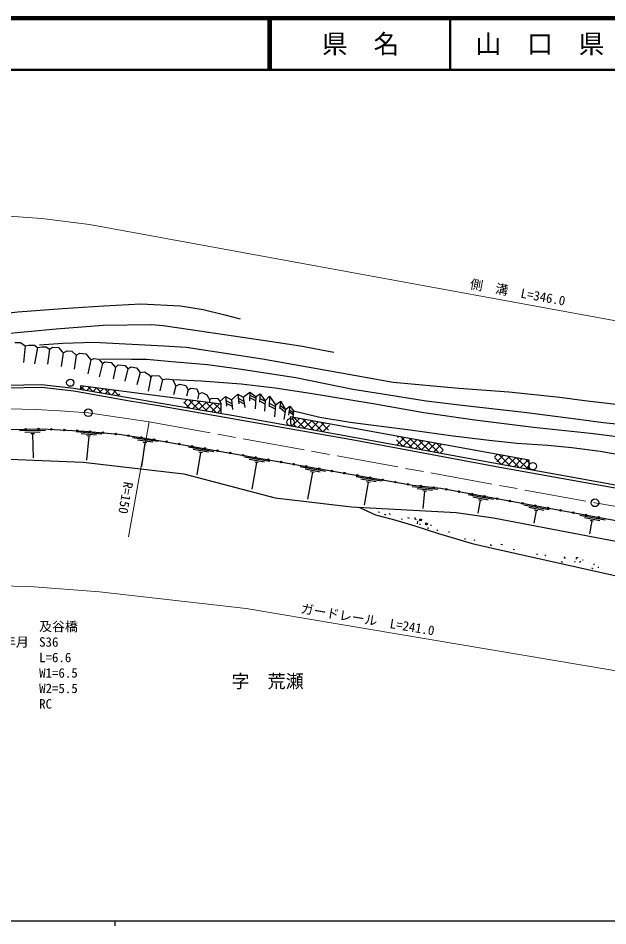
# Model space of a CAD drawing. Units: millimetres, scale not verified. Extents: x 40000 to 680000, y 20000 to 380000.
# Drawn here: x 249254 to 363542, y 204000 to 380000 of the extents above; entities that cross this region are included whole.
import ezdxf
from ezdxf.enums import TextEntityAlignment as Align

# ---------------------------------------------------------------- set-up
doc = ezdxf.new("R2010")
doc.units = ezdxf.units.MM
doc.header["$LTSCALE"] = 1000
doc.linetypes.add('CHAIN', pattern=[18.5, 12, -1.5, 3.5, -1.5])
for name, color, linetype, lineweight in [('M-BGD', 7, 'Continuous', 25), ('M-BMK', 2, 'CHAIN', 13), ('M-BMK-SRVR', 3, 'Continuous', 25), ('M-STR-HTXT', 7, 'Continuous', 13), ('M-TTL', 2, 'Continuous', 140), ('M-TTL-BAND', 7, 'Continuous', 25), ('M-TTL-LINE', 7, 'Continuous', 50)]:
    doc.layers.add(name, color=color, linetype=linetype, lineweight=lineweight)
doc.layers.add('M-BMK-HTXT', color=7, linetype='Continuous')
doc.layers.add('M-TTL-TXT', color=7, linetype='Continuous')
doc.styles.add('ＭＳ ゴシック', font='')
doc.styles.get('ＭＳ ゴシック').set_extended_font_data('MS Gothic')
pattern_1 = [(45, (0, 0), (-707.1068, 707.1068), []), (135, (0, 0), (-707.1068, -707.1068), [])]

msp = doc.modelspace()

# ---------------------------------------------------------------- hatches: boundary and pattern name
at = {"layer": 'M-BGD'}
h = msp.add_hatch(dxfattribs=at)
h.set_pattern_fill('USER', color=256, style=0, pattern_type=2)
h.set_pattern_definition(pattern_1)
h.paths.add_polyline_path([(269124, 307683), (261356, 308704), (261352, 308027), (268871, 306725)])
h = msp.add_hatch(dxfattribs=at)
h.set_pattern_fill('USER', color=256, style=0, pattern_type=2)
h.set_pattern_definition(pattern_1)
h.paths.add_polyline_path([(288607, 305122), (281432, 306065), (281227, 304621), (288588, 303362)])
h = msp.add_hatch(dxfattribs=at)
h.set_pattern_fill('USER', color=256, style=0, pattern_type=2)
h.set_pattern_definition(pattern_1)
h.paths.add_polyline_path([(309639, 301315), (301997, 302705), (302012, 302365, -0.42706), (302742, 301666, -0.40148), (302073, 300967), (302074, 300944), (309283, 299641)])
h = msp.add_hatch(dxfattribs=at)
h.set_pattern_fill('USER', color=256, style=0, pattern_type=2)
h.set_pattern_definition(pattern_1)
h.paths.add_polyline_path([(322841, 298913), (322292, 297266), (331293, 295609), (332089, 297231)])
h = msp.add_hatch(dxfattribs=at)
h.set_pattern_fill('USER', color=256, style=0, pattern_type=2)
h.set_pattern_definition(pattern_1)
h.paths.add_polyline_path([(348264, 294289), (341268, 295562), (342187, 293605), (342828, 293487), (348261, 292512)])

# ---------------------------------------------------------------- linework, layer by layer
for p, q in [((250583, 316451), (250319, 313249)), ((253030, 316163), (252437, 312958)), ((255309, 315794), (254956, 312914)), ((257964, 315085), (257573, 312458)), ((260509, 314644), (260106, 311939)), ((263322, 313751), (262769, 311004)), ((265625, 313049), (264929, 310422)), ((268139, 312290), (267649, 310090)), ((270541, 311982), (269960, 309589)), ((272897, 311295), (272286, 308925)), ((274981, 310300), (274472, 307699)), ((277219, 309910), (276735, 307740)), ((279794, 308710), (279352, 306951)), ((282223, 307938), (281891, 306720)), ((284270, 307173), (284030, 306097)), ((289442, 306635), (289623, 304749)), ((291834, 307079), (292015, 305193)), ((291907, 306320), (292978, 305762)), ((292872, 306487), (293159, 304537)), ((294163, 307460), (294086, 305795)), ((294138, 306922), (295290, 306321)), ((294188, 306400), (295265, 305839)), ((295306, 306613), (295180, 304269)), ((296174, 307164), (296003, 305535)), ((296080, 306269), (297122, 305726)), ((297995, 306677), (297879, 304646)), ((286333, 306034), (286316, 305472)), ((289515, 305876), (290652, 305283)), ((289565, 305354), (290702, 304761)), ((290586, 305979), (290766, 304093)), ((291957, 305798), (293057, 305225)), ((296031, 305799), (297089, 305247)), ((297127, 305788), (296989, 303814)), ((297892, 304860), (299083, 304239)), ((297919, 305342), (299130, 304711)), ((299159, 305005), (298930, 302698)), ((300196, 305746), (299937, 304321)), ((299972, 304514), (300963, 303656)), ((300052, 304954), (301043, 304096)), ((301911, 304794), (301660, 303044)), ((301043, 304096), (300717, 302210)), ((301755, 303708), (302553, 303175)), ((301804, 304047), (302591, 303521)), ((302631, 303884), (302491, 302615)), ((254540, 300054), (249540, 299966)), ((253545, 299737), (250545, 299684)), ((252400, 299417), (251701, 299404)), ((252051, 299410), (252133, 294750)), ((265482, 299324), (260503, 299792)), ((264458, 299119), (261471, 299400)), ((262936, 298961), (262498, 294289)), ((263285, 298928), (262588, 298993)), ((276374, 297922), (271425, 298631)), ((275342, 297767), (272372, 298192)), ((273814, 297683), (273153, 293069)), ((274161, 297633), (273468, 297732)), ((287186, 295942), (282262, 296812)), ((286149, 295821), (283195, 296342)), ((284620, 295786), (283858, 291472)), ((284965, 295725), (284275, 295847)), ((298019, 294030), (293095, 294900)), ((296982, 293909), (294028, 294430)), ((295797, 293813), (295108, 293935)), ((295453, 293874), (294534, 288672)), ((308851, 292118), (303927, 292988)), ((307814, 291997), (304860, 292518)), ((306285, 291962), (305361, 286728)), ((306630, 291901), (305940, 292023)), ((319684, 290206), (314760, 291075)), ((318647, 290085), (315693, 290606)), ((317118, 290050), (316327, 285570)), ((317462, 289989), (316773, 290111)), ((330582, 288614), (325611, 289155)), ((329555, 288424), (326573, 288749)), ((328032, 288288), (327667, 284941)), ((328380, 288250), (327684, 288326)), ((341383, 286662), (336467, 287570)), ((340346, 286549), (337395, 287094)), ((338816, 286526), (338352, 284014)), ((339160, 286463), (338472, 286590)), ((352201, 284665), (347284, 285573)), ((319026, 284302), (319319, 284204)), ((320167, 283813), (320509, 283682)), ((321096, 283943), (321324, 283845)), ((351163, 284551), (348213, 285096)), ((349633, 284529), (349187, 282111)), ((349977, 284465), (349289, 284592)), ((363018, 282667), (358101, 283575)), ((323460, 282900), (323704, 282884)), ((324699, 283177), (325057, 283047)), ((326625, 282449), (326589, 281981)), ((327016, 281915), (327254, 281911)), ((329141, 281714), (329339, 281714)), ((361980, 282554), (359030, 283098)), ((360450, 282531), (359990, 280040)), ((360794, 282467), (360106, 282595)), ((328647, 281212), (328663, 281006)), ((330444, 280791), (330444, 280610)), ((332654, 280422), (332854, 280372)), ((335765, 279055), (335924, 279022)), ((337569, 278843), (337796, 278751)), ((340705, 277919), (340991, 277777)), ((342823, 277978), (343143, 277919)), ((345166, 277060), (345461, 276993)), ((349748, 276150), (349995, 276090)), ((351327, 275937), (351549, 275817)), ((354417, 274670), (354751, 274516)), ((354999, 275535), (355274, 275236)), ((357073, 274593), (357287, 274670)), ((358059, 274525), (358281, 274705)), ((358615, 274987), (358787, 274987)), ((360364, 273440), (360641, 273311)), ((360762, 274156), (360986, 274113)), ((361668, 273587), (361659, 273388))]:
    msp.add_line(p, q, dxfattribs=at)
for points in [[(209873, 332649), (211572, 328177), (213850, 324492), (215797, 322545), (217496, 321469), (219236, 320351), (221556, 319854), (223710, 319647), (226237, 319523), (231002, 320102), (238086, 321510), (243357, 322380), (249158, 323043), (257816, 323705), (265868, 324244), (273035, 324575), (280711, 324202), (285103, 323540), (289328, 322505), (292311, 321676)], [(206095, 332130), (207063, 329003), (208304, 326207), (210260, 323305), (211565, 321645), (213142, 320131), (215372, 318386), (217370, 317314), (218847, 316718), (220235, 316423), (221855, 316339), (225347, 316402), (230992, 316886), (236839, 317474), (245600, 318694), (256631, 319766), (265760, 320439), (275071, 320607), (277343, 320397), (282223, 319682), (297142, 317523), (303984, 316468), (310446, 315243)], [(248592, 317118), (249721, 317087), (250583, 316451), (251292, 316625), (252390, 316625), (253030, 316163), (253913, 316286), (254662, 316245), (255309, 315794), (255894, 316173), (257054, 316163), (257814, 315332), (257964, 315085), (258744, 315495), (259637, 315454), (260509, 314644), (261228, 315023), (262347, 314900), (263322, 313751), (263917, 314028), (264861, 313905), (265625, 313049), (266025, 313337), (267267, 313234), (268139, 312290), (268612, 312783), (269967, 312670), (270541, 311982), (271091, 312393), (272189, 312167), (272897, 311295), (273749, 311428), (274632, 310813), (274981, 310300), (275268, 310731), (276613, 310659), (277219, 309910), (277973, 310072), (279174, 309919), (279810, 308677), (280642, 309016), (281750, 308800), (282223, 307938), (282726, 308246), (283865, 308103), (284270, 307173), (284947, 307399), (285809, 306968), (286333, 306034), (286846, 306311), (287955, 306260), (288406, 305573), (288607, 305122)], [(253414, 316635), (257885, 316999), (263921, 317181), (277503, 316450), (281848, 316230), (296601, 313958), (311841, 311207), (321920, 309450), (334631, 308249), (344324, 307521), (354248, 306487), (359051, 305844), (368443, 304772)], [(370312, 300747), (362613, 301563), (357859, 302166), (347348, 303553), (335306, 304866), (328317, 305752), (319508, 307136), (314150, 308023), (303071, 310260), (292100, 311963), (285962, 312779), (279037, 313383), (274106, 313809), (271232, 313844), (265261, 313888)], [(477680, 303524), (468949, 300985), (461909, 299183), (456127, 298028), (451663, 297141), (447820, 296733), (443126, 296325), (434273, 296051), (416796, 295793), (394079, 295509), (388824, 295741), (383786, 296255), (369397, 298300), (360176, 299439), (349109, 300648), (337782, 302045), (327901, 303465), (318061, 305197), (305842, 307232), (299073, 308249), (292479, 309020), (284721, 309616), (279355, 309897)], [(189794, 301643), (198700, 302761), (211164, 304437), (244351, 308679), (246950, 308834), (253801, 308952), (260024, 308258), (270656, 306415), (276502, 305429), (290670, 303006), (314696, 298663), (342828, 293487), (368946, 288800), (380694, 286741), (387211, 286449), (396393, 286420), (399216, 286560), (424113, 289460), (425649, 288582), (442167, 290348), (453095, 291570), (468997, 293323), (477874, 294352), (481716, 295807)], [(189836, 301027), (198679, 302097), (211159, 303731), (244468, 308080), (246985, 308323), (253785, 308423), (260018, 307729), (270503, 305882), (276430, 304918), (290424, 302456), (314611, 298156), (342641, 292929), (368952, 288201)], [(288588, 303362), (288607, 305122), (261356, 308704), (261352, 308027)], [(288336, 305679), (289442, 306635), (290586, 305979), (291834, 307079), (292872, 306487), (294163, 307460), (295306, 306613), (296174, 307164), (297127, 305788), (297995, 306677), (299159, 305005), (300196, 305746), (301043, 304096), (301911, 304794), (302631, 303884)], [(302631, 303884), (307701, 302664), (313623, 301659), (320140, 300840), (325215, 300169), (333557, 299015), (340570, 298157), (345896, 297562), (351892, 297227), (356561, 296778), (362073, 296071), (367175, 295103)], [(348261, 292512), (348264, 294289), (301997, 302705), (302074, 300944)], [(191109, 293727), (226013, 298519), (236715, 299720), (243837, 300165), (253912, 300343), (262102, 299943), (268734, 299320), (274281, 298525), (325725, 289445), (331197, 288849), (379822, 279869), (386137, 279155), (396519, 278501), (401322, 278529), (413040, 279566), (421448, 280881), (475790, 286760), (505932, 290783), (555090, 295830), (561220, 295735)], [(190299, 293591), (192418, 285957), (193095, 285173), (201299, 285768), (210346, 287203), (229196, 292536), (233679, 293704), (241097, 294732), (261880, 293898), (281341, 291670), (299062, 287023), (313867, 285245), (334120, 284121), (341382, 283145), (377970, 276133), (390494, 274199), (443875, 278568)], [(315275, 285167), (318531, 283671), (322462, 282661), (326131, 281557), (330693, 280095), (337245, 278112), (341176, 277214), (345519, 276278), (376463, 269314)], [(326117, 283194), (326158, 282927), (326396, 282813)], [(357784, 275381), (357433, 275364), (357407, 275081)]]:
    msp.add_lwpolyline(points, dxfattribs=at)
for points in [[(327044, 282572), (327135, 282867), (327406, 282863), (327332, 282551)], [(328363, 282067), (328157, 281940), (328318, 281726), (328654, 281911)]]:
    msp.add_lwpolyline(points, close=True, dxfattribs=at)
for centre, radius in [((259352, 309315), 700), ((302042, 301666), 700), ((250699, 300287), 150), ((253199, 300331), 150), ((255697, 300256), 150), ((258194, 300134), 150), ((260691, 300012), 150), ((263184, 299841), 150), ((265673, 299608), 150), ((268162, 299374), 150), ((270640, 299047), 150), ((273115, 298692), 150), ((275583, 298295), 150), ((278045, 297861), 150), ((280507, 297426), 150), ((282969, 296991), 150), ((285431, 296557), 150), ((287893, 296122), 150), ((290355, 295688), 150), ((292817, 295253), 150), ((295279, 294819), 150), ((297740, 294384), 150), ((300202, 293950), 150), ((302664, 293515), 150), ((305126, 293081), 150), ((307588, 292646), 150), ((310050, 292211), 150), ((349004, 293130), 700), ((312512, 291777), 150), ((314974, 291342), 150), ((317436, 290908), 150), ((319898, 290473), 150), ((322360, 290039), 150), ((324822, 289604), 150), ((327299, 289273), 150), ((329784, 289003), 150), ((332258, 288653), 150), ((334716, 288199), 150), ((337174, 287745), 150), ((339633, 287291), 150), ((342091, 286837), 150), ((344550, 286383), 150), ((347008, 285929), 150), ((349467, 285475), 150), ((351925, 285021), 150), ((354383, 284567), 150), ((356842, 284113), 150), ((359300, 283659), 150), ((361759, 283205), 150)]:
    msp.add_circle(centre, radius, dxfattribs=at)
at = {"layer": 'M-BMK'}
msp.add_lwpolyline([(70225, 261021), (141431, 285662), (165231, 292679), (225456, 302612), (229264, 303098), (234244, 303559), (240589, 304000), (247607, 304259), (252575, 304096), (257413, 303867), (262854, 303491), (274655, 301746), (361040, 286030), (368326, 284750)], dxfattribs=at)
at = {"layer": 'M-BMK-SRVR'}
for centre in [(262854, 303491), (262854, 303491), (361040, 286030), (361040, 286030)]:
    msp.add_circle(centre, 750, dxfattribs=at)
at = {"layer": 'M-STR-HTXT'}
msp.add_line((274655, 301746), (270637, 279398), dxfattribs=at)
for points in [[(176575, 332807), (183844, 334358), (219270, 340526), (225239, 341219), (234600, 341784), (244739, 341784), (253858, 341149), (263059, 339978), (371781, 320051), (380506, 318982), (389104, 318442), (397009, 318206), (406821, 318711), (529255, 330679)], [(199445, 266344), (237766, 269527), (245039, 269902), (251536, 269785), (265019, 268733), (293454, 265547), (370546, 252552), (376242, 251887), (382254, 251414), (388408, 251119), (397189, 251160), (405208, 251575), (412812, 252377), (439218, 255013)]]:
    msp.add_lwpolyline(points, dxfattribs=at)
at = {"layer": 'M-TTL'}
msp.add_line((680000, 380000), (40000, 380000), dxfattribs=at)
at = {"layer": 'M-TTL-BAND'}
for p, q in [((40000, 205000), (579000, 205000)), ((268000, 205000), (268000, 204000))]:
    msp.add_line(p, q, dxfattribs=at)
at = {"layer": 'M-TTL-LINE'}
for p, q in [((297750, 380000), (297750, 370000)), ((298250, 380000), (298250, 370000)), ((333000, 380000), (333000, 370000)), ((40000, 370000), (680000, 370000))]:
    msp.add_line(p, q, dxfattribs=at)

# ---------------------------------------------------------------- texts
at = {"layer": 'M-BMK-HTXT', "style": 'ＭＳ ゴシック'}
msp.add_text('字  荒瀬', height=2566, dxfattribs=at).set_placement((290604, 249369), align=Align.BOTTOM_LEFT)
at = {"layer": 'M-STR-HTXT', "style": 'ＭＳ ゴシック'}
for s, rotation, p in [('側\u3000溝\u3000L=346.0', 349.614, (345806, 325396)), ('R=150', 259.807, (268652, 287244)), ('ガードレール  L=241.0', 350.432, (316755, 261948))]:
    msp.add_text(s, height=1833, rotation=rotation, dxfattribs=at).set_placement(p, align=Align.BOTTOM_CENTER)
for s, p in [('及谷橋', (253320, 260576)), ('架設年月', (241320, 257576)), ('S36', (253320, 257576)), ('L=6.6', (253320, 254576)), ('W1=6.5', (253320, 251576)), ('W2=5.5', (253320, 248576)), ('RC', (253320, 245576))]:
    msp.add_text(s, height=1833, dxfattribs=at).set_placement(p, align=Align.BOTTOM_LEFT)
at = {"layer": 'M-TTL-TXT', "style": 'ＭＳ ゴシック'}
for s, p in [('県\u3000名', (315625, 375000)), ('山\u3000口\u3000県', (350375, 375000))]:
    msp.add_text(s, height=3666, dxfattribs=at).set_placement(p, align=Align.MIDDLE_CENTER)

doc.saveas('drawing.dxf')
